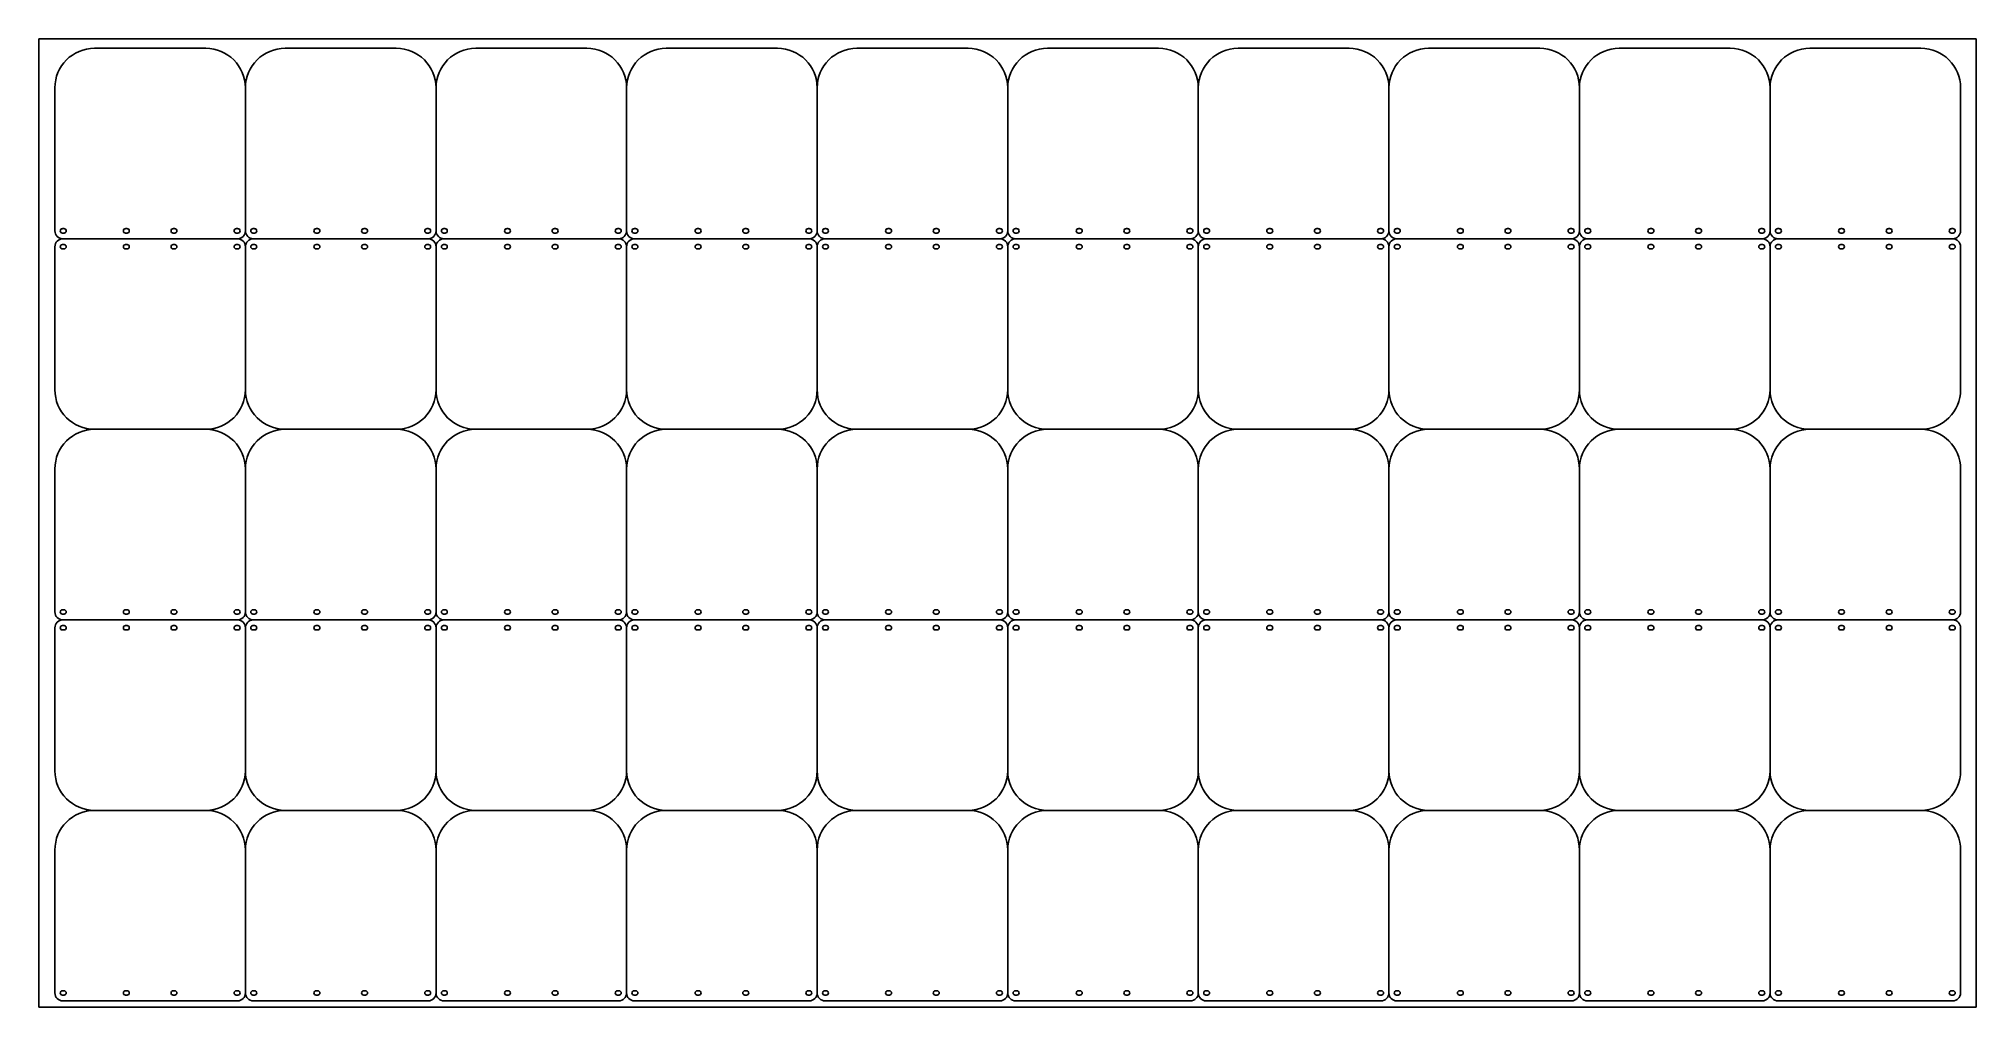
# Model space of a CAD drawing. Header units: millimetres. Extents: x 0 to 2440, y 0 to 1220.
import ezdxf

# ---------------------------------------------------------------- set-up
doc = ezdxf.new("R2010")
doc.units = ezdxf.units.MM
doc.layers.add('PROFILE_1', color=1, linetype='Continuous')

msp = doc.modelspace()

# ---------------------------------------------------------------- linework, layer by layer
at = {"color": 7, "linetype": 'Continuous'}
for p, q in [((0, 0), (0, 1220)), ((0, 1220), (2440, 1220)), ((2440, 0), (2440, 1220)), ((0, 0), (2440, 0))]:
    msp.add_line(p, q, dxfattribs=at)
at = {"layer": 'PROFILE_1', "linetype": 'Continuous'}
for p, q in [((210.3, 1208), (70.3, 1208)), ((310.3, 1208), (450.3, 1208)), ((690.3, 1208), (550.3, 1208)), ((790.3, 1208), (930.3, 1208)), ((1170.3, 1208), (1030.3, 1208)), ((1270.3, 1208), (1410.3, 1208)), ((1650.3, 1208), (1510.3, 1208)), ((1750.3, 1208), (1890.3, 1208)), ((2130.3, 1208), (1990.3, 1208)), ((2230.3, 1208), (2370.3, 1208)), ((20.3, 1158), (20.3, 978)), ((260.3, 978), (260.3, 1158)), ((500.3, 1158), (500.3, 978)), ((740.3, 978), (740.3, 1158)), ((980.3, 1158), (980.3, 978)), ((1220.3, 978), (1220.3, 1158)), ((1460.3, 1158), (1460.3, 978)), ((1700.3, 978), (1700.3, 1158)), ((1940.3, 1158), (1940.3, 978)), ((2180.3, 978), (2180.3, 1158)), ((2420.3, 1158), (2420.3, 978)), ((31.8, 980.8), (29.8, 980.8)), ((111.3, 980.8), (109.3, 980.8)), ((171.3, 980.8), (169.3, 980.8)), ((250.8, 980.8), (248.8, 980.8)), ((269.8, 980.8), (271.8, 980.8)), ((349.3, 980.8), (351.3, 980.8)), ((409.3, 980.8), (411.3, 980.8)), ((488.8, 980.8), (490.8, 980.8)), ((511.8, 980.8), (509.8, 980.8)), ((591.3, 980.8), (589.3, 980.8)), ((651.3, 980.8), (649.3, 980.8)), ((730.8, 980.8), (728.8, 980.8)), ((749.8, 980.8), (751.8, 980.8)), ((829.3, 980.8), (831.3, 980.8)), ((889.3, 980.8), (891.3, 980.8)), ((968.8, 980.8), (970.8, 980.8)), ((991.8, 980.8), (989.8, 980.8)), ((1071.3, 980.8), (1069.3, 980.8)), ((1131.3, 980.8), (1129.3, 980.8)), ((1210.8, 980.8), (1208.8, 980.8)), ((1229.8, 980.8), (1231.8, 980.8)), ((1309.3, 980.8), (1311.3, 980.8)), ((1369.3, 980.8), (1371.3, 980.8)), ((1448.8, 980.8), (1450.8, 980.8)), ((1471.8, 980.8), (1469.8, 980.8)), ((1551.3, 980.8), (1549.3, 980.8)), ((1611.3, 980.8), (1609.3, 980.8)), ((1690.8, 980.8), (1688.8, 980.8)), ((1709.8, 980.8), (1711.8, 980.8)), ((1789.3, 980.8), (1791.3, 980.8)), ((1849.3, 980.8), (1851.3, 980.8)), ((1928.8, 980.8), (1930.8, 980.8)), ((1951.8, 980.8), (1949.8, 980.8)), ((2031.3, 980.8), (2029.3, 980.8)), ((2091.3, 980.8), (2089.3, 980.8)), ((2170.8, 980.8), (2168.8, 980.8)), ((2189.8, 980.8), (2191.8, 980.8)), ((2269.3, 980.8), (2271.3, 980.8)), ((2329.3, 980.8), (2331.3, 980.8)), ((2408.8, 980.8), (2410.8, 980.8)), ((20.3, 778), (20.3, 958)), ((29.8, 975.3), (31.8, 975.3)), ((29.8, 960.8), (31.8, 960.8)), ((31.8, 955.3), (29.8, 955.3)), ((30.3, 968), (250.3, 968)), ((109.3, 975.3), (111.3, 975.3)), ((109.3, 960.8), (111.3, 960.8)), ((111.3, 955.3), (109.3, 955.3)), ((169.3, 975.3), (171.3, 975.3)), ((169.3, 960.8), (171.3, 960.8)), ((171.3, 955.3), (169.3, 955.3)), ((248.8, 975.3), (250.8, 975.3)), ((248.8, 960.8), (250.8, 960.8)), ((250.8, 955.3), (248.8, 955.3)), ((260.3, 958), (260.3, 778)), ((271.8, 975.3), (269.8, 975.3)), ((271.8, 960.8), (269.8, 960.8)), ((269.8, 955.3), (271.8, 955.3)), ((490.3, 968), (270.3, 968)), ((351.3, 975.3), (349.3, 975.3)), ((351.3, 960.8), (349.3, 960.8)), ((349.3, 955.3), (351.3, 955.3)), ((411.3, 975.3), (409.3, 975.3)), ((411.3, 960.8), (409.3, 960.8)), ((409.3, 955.3), (411.3, 955.3)), ((490.8, 975.3), (488.8, 975.3)), ((490.8, 960.8), (488.8, 960.8)), ((488.8, 955.3), (490.8, 955.3)), ((500.3, 778), (500.3, 958)), ((509.8, 975.3), (511.8, 975.3)), ((509.8, 960.8), (511.8, 960.8)), ((511.8, 955.3), (509.8, 955.3)), ((510.3, 968), (730.3, 968)), ((589.3, 975.3), (591.3, 975.3)), ((589.3, 960.8), (591.3, 960.8)), ((591.3, 955.3), (589.3, 955.3)), ((649.3, 975.3), (651.3, 975.3)), ((649.3, 960.8), (651.3, 960.8)), ((651.3, 955.3), (649.3, 955.3)), ((728.8, 975.3), (730.8, 975.3)), ((728.8, 960.8), (730.8, 960.8)), ((730.8, 955.3), (728.8, 955.3)), ((740.3, 958), (740.3, 778)), ((751.8, 975.3), (749.8, 975.3)), ((751.8, 960.8), (749.8, 960.8)), ((749.8, 955.3), (751.8, 955.3)), ((970.3, 968), (750.3, 968)), ((831.3, 975.3), (829.3, 975.3)), ((831.3, 960.8), (829.3, 960.8)), ((829.3, 955.3), (831.3, 955.3)), ((891.3, 975.3), (889.3, 975.3)), ((891.3, 960.8), (889.3, 960.8)), ((889.3, 955.3), (891.3, 955.3)), ((970.8, 975.3), (968.8, 975.3)), ((970.8, 960.8), (968.8, 960.8)), ((968.8, 955.3), (970.8, 955.3)), ((980.3, 778), (980.3, 958)), ((989.8, 975.3), (991.8, 975.3)), ((989.8, 960.8), (991.8, 960.8)), ((991.8, 955.3), (989.8, 955.3)), ((990.3, 968), (1210.3, 968)), ((1069.3, 975.3), (1071.3, 975.3)), ((1069.3, 960.8), (1071.3, 960.8)), ((1071.3, 955.3), (1069.3, 955.3)), ((1129.3, 975.3), (1131.3, 975.3)), ((1129.3, 960.8), (1131.3, 960.8)), ((1131.3, 955.3), (1129.3, 955.3)), ((1208.8, 975.3), (1210.8, 975.3)), ((1208.8, 960.8), (1210.8, 960.8)), ((1210.8, 955.3), (1208.8, 955.3)), ((1220.3, 958), (1220.3, 778)), ((1231.8, 975.3), (1229.8, 975.3)), ((1231.8, 960.8), (1229.8, 960.8)), ((1229.8, 955.3), (1231.8, 955.3)), ((1450.3, 968), (1230.3, 968)), ((1311.3, 975.3), (1309.3, 975.3)), ((1311.3, 960.8), (1309.3, 960.8)), ((1309.3, 955.3), (1311.3, 955.3)), ((1371.3, 975.3), (1369.3, 975.3)), ((1371.3, 960.8), (1369.3, 960.8)), ((1369.3, 955.3), (1371.3, 955.3)), ((1450.8, 975.3), (1448.8, 975.3)), ((1450.8, 960.8), (1448.8, 960.8)), ((1448.8, 955.3), (1450.8, 955.3)), ((1460.3, 778), (1460.3, 958)), ((1469.8, 975.3), (1471.8, 975.3)), ((1469.8, 960.8), (1471.8, 960.8)), ((1471.8, 955.3), (1469.8, 955.3)), ((1470.3, 968), (1690.3, 968)), ((1549.3, 975.3), (1551.3, 975.3)), ((1549.3, 960.8), (1551.3, 960.8)), ((1551.3, 955.3), (1549.3, 955.3)), ((1609.3, 975.3), (1611.3, 975.3)), ((1609.3, 960.8), (1611.3, 960.8)), ((1611.3, 955.3), (1609.3, 955.3)), ((1688.8, 975.3), (1690.8, 975.3)), ((1688.8, 960.8), (1690.8, 960.8)), ((1690.8, 955.3), (1688.8, 955.3)), ((1700.3, 958), (1700.3, 778)), ((1711.8, 975.3), (1709.8, 975.3)), ((1711.8, 960.8), (1709.8, 960.8)), ((1709.8, 955.3), (1711.8, 955.3)), ((1930.3, 968), (1710.3, 968)), ((1791.3, 975.3), (1789.3, 975.3)), ((1791.3, 960.8), (1789.3, 960.8)), ((1789.3, 955.3), (1791.3, 955.3)), ((1851.3, 975.3), (1849.3, 975.3)), ((1851.3, 960.8), (1849.3, 960.8)), ((1849.3, 955.3), (1851.3, 955.3)), ((1930.8, 975.3), (1928.8, 975.3)), ((1930.8, 960.8), (1928.8, 960.8)), ((1928.8, 955.3), (1930.8, 955.3)), ((1940.3, 778), (1940.3, 958)), ((1949.8, 975.3), (1951.8, 975.3)), ((1949.8, 960.8), (1951.8, 960.8)), ((1951.8, 955.3), (1949.8, 955.3)), ((1950.3, 968), (2170.3, 968)), ((2029.3, 975.3), (2031.3, 975.3)), ((2029.3, 960.8), (2031.3, 960.8)), ((2031.3, 955.3), (2029.3, 955.3)), ((2089.3, 975.3), (2091.3, 975.3)), ((2089.3, 960.8), (2091.3, 960.8)), ((2091.3, 955.3), (2089.3, 955.3)), ((2168.8, 975.3), (2170.8, 975.3)), ((2168.8, 960.8), (2170.8, 960.8)), ((2170.8, 955.3), (2168.8, 955.3)), ((2180.3, 958), (2180.3, 778)), ((2191.8, 975.3), (2189.8, 975.3)), ((2191.8, 960.8), (2189.8, 960.8)), ((2189.8, 955.3), (2191.8, 955.3)), ((2410.3, 968), (2190.3, 968)), ((2271.3, 975.3), (2269.3, 975.3)), ((2271.3, 960.8), (2269.3, 960.8)), ((2269.3, 955.3), (2271.3, 955.3)), ((2331.3, 975.3), (2329.3, 975.3)), ((2331.3, 960.8), (2329.3, 960.8)), ((2329.3, 955.3), (2331.3, 955.3)), ((2410.8, 975.3), (2408.8, 975.3)), ((2410.8, 960.8), (2408.8, 960.8)), ((2408.8, 955.3), (2410.8, 955.3)), ((2420.3, 778), (2420.3, 958)), ((210.3, 728), (70.3, 728)), ((310.3, 728), (450.3, 728)), ((690.3, 728), (550.3, 728)), ((790.3, 728), (930.3, 728)), ((1170.3, 728), (1030.3, 728)), ((1270.3, 728), (1410.3, 728)), ((1650.3, 728), (1510.3, 728)), ((1750.3, 728), (1890.3, 728)), ((2130.3, 728), (1990.3, 728)), ((2230.3, 728), (2370.3, 728)), ((20.3, 678), (20.3, 498)), ((260.3, 498), (260.3, 678)), ((500.3, 678), (500.3, 498)), ((740.3, 498), (740.3, 678)), ((980.3, 678), (980.3, 498)), ((1220.3, 498), (1220.3, 678)), ((1460.3, 678), (1460.3, 498)), ((1700.3, 498), (1700.3, 678)), ((1940.3, 678), (1940.3, 498)), ((2180.3, 498), (2180.3, 678)), ((2420.3, 678), (2420.3, 498)), ((31.8, 500.8), (29.8, 500.8)), ((29.8, 495.3), (31.8, 495.3)), ((30.3, 488), (250.3, 488)), ((111.3, 500.8), (109.3, 500.8)), ((109.3, 495.3), (111.3, 495.3)), ((171.3, 500.8), (169.3, 500.8)), ((169.3, 495.3), (171.3, 495.3)), ((250.8, 500.8), (248.8, 500.8)), ((248.8, 495.3), (250.8, 495.3)), ((269.8, 500.8), (271.8, 500.8)), ((271.8, 495.3), (269.8, 495.3)), ((490.3, 488), (270.3, 488)), ((349.3, 500.8), (351.3, 500.8)), ((351.3, 495.3), (349.3, 495.3)), ((409.3, 500.8), (411.3, 500.8)), ((411.3, 495.3), (409.3, 495.3)), ((488.8, 500.8), (490.8, 500.8)), ((490.8, 495.3), (488.8, 495.3)), ((511.8, 500.8), (509.8, 500.8)), ((509.8, 495.3), (511.8, 495.3)), ((510.3, 488), (730.3, 488)), ((591.3, 500.8), (589.3, 500.8)), ((589.3, 495.3), (591.3, 495.3)), ((651.3, 500.8), (649.3, 500.8)), ((649.3, 495.3), (651.3, 495.3)), ((730.8, 500.8), (728.8, 500.8)), ((728.8, 495.3), (730.8, 495.3)), ((749.8, 500.8), (751.8, 500.8)), ((751.8, 495.3), (749.8, 495.3)), ((970.3, 488), (750.3, 488)), ((829.3, 500.8), (831.3, 500.8)), ((831.3, 495.3), (829.3, 495.3)), ((889.3, 500.8), (891.3, 500.8)), ((891.3, 495.3), (889.3, 495.3)), ((968.8, 500.8), (970.8, 500.8)), ((970.8, 495.3), (968.8, 495.3)), ((991.8, 500.8), (989.8, 500.8)), ((989.8, 495.3), (991.8, 495.3)), ((990.3, 488), (1210.3, 488)), ((1071.3, 500.8), (1069.3, 500.8)), ((1069.3, 495.3), (1071.3, 495.3)), ((1131.3, 500.8), (1129.3, 500.8)), ((1129.3, 495.3), (1131.3, 495.3)), ((1210.8, 500.8), (1208.8, 500.8)), ((1208.8, 495.3), (1210.8, 495.3)), ((1229.8, 500.8), (1231.8, 500.8)), ((1231.8, 495.3), (1229.8, 495.3)), ((1450.3, 488), (1230.3, 488)), ((1309.3, 500.8), (1311.3, 500.8)), ((1311.3, 495.3), (1309.3, 495.3)), ((1369.3, 500.8), (1371.3, 500.8)), ((1371.3, 495.3), (1369.3, 495.3)), ((1448.8, 500.8), (1450.8, 500.8)), ((1450.8, 495.3), (1448.8, 495.3)), ((1471.8, 500.8), (1469.8, 500.8)), ((1469.8, 495.3), (1471.8, 495.3)), ((1470.3, 488), (1690.3, 488)), ((1551.3, 500.8), (1549.3, 500.8)), ((1549.3, 495.3), (1551.3, 495.3)), ((1611.3, 500.8), (1609.3, 500.8)), ((1609.3, 495.3), (1611.3, 495.3)), ((1690.8, 500.8), (1688.8, 500.8)), ((1688.8, 495.3), (1690.8, 495.3)), ((1709.8, 500.8), (1711.8, 500.8)), ((1711.8, 495.3), (1709.8, 495.3)), ((1930.3, 488), (1710.3, 488)), ((1789.3, 500.8), (1791.3, 500.8)), ((1791.3, 495.3), (1789.3, 495.3)), ((1849.3, 500.8), (1851.3, 500.8)), ((1851.3, 495.3), (1849.3, 495.3)), ((1928.8, 500.8), (1930.8, 500.8)), ((1930.8, 495.3), (1928.8, 495.3)), ((1951.8, 500.8), (1949.8, 500.8)), ((1949.8, 495.3), (1951.8, 495.3)), ((1950.3, 488), (2170.3, 488)), ((2031.3, 500.8), (2029.3, 500.8)), ((2029.3, 495.3), (2031.3, 495.3)), ((2091.3, 500.8), (2089.3, 500.8)), ((2089.3, 495.3), (2091.3, 495.3)), ((2170.8, 500.8), (2168.8, 500.8)), ((2168.8, 495.3), (2170.8, 495.3)), ((2189.8, 500.8), (2191.8, 500.8)), ((2191.8, 495.3), (2189.8, 495.3)), ((2410.3, 488), (2190.3, 488)), ((2269.3, 500.8), (2271.3, 500.8)), ((2271.3, 495.3), (2269.3, 495.3)), ((2329.3, 500.8), (2331.3, 500.8)), ((2331.3, 495.3), (2329.3, 495.3)), ((2408.8, 500.8), (2410.8, 500.8)), ((2410.8, 495.3), (2408.8, 495.3)), ((20.3, 298), (20.3, 478)), ((29.8, 480.8), (31.8, 480.8)), ((31.8, 475.3), (29.8, 475.3)), ((109.3, 480.8), (111.3, 480.8)), ((111.3, 475.3), (109.3, 475.3)), ((169.3, 480.8), (171.3, 480.8)), ((171.3, 475.3), (169.3, 475.3)), ((248.8, 480.8), (250.8, 480.8)), ((250.8, 475.3), (248.8, 475.3)), ((260.3, 478), (260.3, 298)), ((271.8, 480.8), (269.8, 480.8)), ((269.8, 475.3), (271.8, 475.3)), ((351.3, 480.8), (349.3, 480.8)), ((349.3, 475.3), (351.3, 475.3)), ((411.3, 480.8), (409.3, 480.8)), ((409.3, 475.3), (411.3, 475.3)), ((490.8, 480.8), (488.8, 480.8)), ((488.8, 475.3), (490.8, 475.3)), ((500.3, 298), (500.3, 478)), ((509.8, 480.8), (511.8, 480.8)), ((511.8, 475.3), (509.8, 475.3)), ((589.3, 480.8), (591.3, 480.8)), ((591.3, 475.3), (589.3, 475.3)), ((649.3, 480.8), (651.3, 480.8)), ((651.3, 475.3), (649.3, 475.3)), ((728.8, 480.8), (730.8, 480.8)), ((730.8, 475.3), (728.8, 475.3)), ((740.3, 478), (740.3, 298)), ((751.8, 480.8), (749.8, 480.8)), ((749.8, 475.3), (751.8, 475.3)), ((831.3, 480.8), (829.3, 480.8)), ((829.3, 475.3), (831.3, 475.3)), ((891.3, 480.8), (889.3, 480.8)), ((889.3, 475.3), (891.3, 475.3)), ((970.8, 480.8), (968.8, 480.8)), ((968.8, 475.3), (970.8, 475.3)), ((980.3, 298), (980.3, 478)), ((989.8, 480.8), (991.8, 480.8)), ((991.8, 475.3), (989.8, 475.3)), ((1069.3, 480.8), (1071.3, 480.8)), ((1071.3, 475.3), (1069.3, 475.3)), ((1129.3, 480.8), (1131.3, 480.8)), ((1131.3, 475.3), (1129.3, 475.3)), ((1208.8, 480.8), (1210.8, 480.8)), ((1210.8, 475.3), (1208.8, 475.3)), ((1220.3, 478), (1220.3, 298)), ((1231.8, 480.8), (1229.8, 480.8)), ((1229.8, 475.3), (1231.8, 475.3)), ((1311.3, 480.8), (1309.3, 480.8)), ((1309.3, 475.3), (1311.3, 475.3)), ((1371.3, 480.8), (1369.3, 480.8)), ((1369.3, 475.3), (1371.3, 475.3)), ((1450.8, 480.8), (1448.8, 480.8)), ((1448.8, 475.3), (1450.8, 475.3)), ((1460.3, 298), (1460.3, 478)), ((1469.8, 480.8), (1471.8, 480.8)), ((1471.8, 475.3), (1469.8, 475.3)), ((1549.3, 480.8), (1551.3, 480.8)), ((1551.3, 475.3), (1549.3, 475.3)), ((1609.3, 480.8), (1611.3, 480.8)), ((1611.3, 475.3), (1609.3, 475.3)), ((1688.8, 480.8), (1690.8, 480.8)), ((1690.8, 475.3), (1688.8, 475.3)), ((1700.3, 478), (1700.3, 298)), ((1711.8, 480.8), (1709.8, 480.8)), ((1709.8, 475.3), (1711.8, 475.3)), ((1791.3, 480.8), (1789.3, 480.8)), ((1789.3, 475.3), (1791.3, 475.3)), ((1851.3, 480.8), (1849.3, 480.8)), ((1849.3, 475.3), (1851.3, 475.3)), ((1930.8, 480.8), (1928.8, 480.8)), ((1928.8, 475.3), (1930.8, 475.3)), ((1940.3, 298), (1940.3, 478)), ((1949.8, 480.8), (1951.8, 480.8)), ((1951.8, 475.3), (1949.8, 475.3)), ((2029.3, 480.8), (2031.3, 480.8)), ((2031.3, 475.3), (2029.3, 475.3)), ((2089.3, 480.8), (2091.3, 480.8)), ((2091.3, 475.3), (2089.3, 475.3)), ((2168.8, 480.8), (2170.8, 480.8)), ((2170.8, 475.3), (2168.8, 475.3)), ((2180.3, 478), (2180.3, 298)), ((2191.8, 480.8), (2189.8, 480.8)), ((2189.8, 475.3), (2191.8, 475.3)), ((2271.3, 480.8), (2269.3, 480.8)), ((2269.3, 475.3), (2271.3, 475.3)), ((2331.3, 480.8), (2329.3, 480.8)), ((2329.3, 475.3), (2331.3, 475.3)), ((2410.8, 480.8), (2408.8, 480.8)), ((2408.8, 475.3), (2410.8, 475.3)), ((2420.3, 298), (2420.3, 478)), ((210.3, 248), (70.3, 248)), ((310.3, 248), (450.3, 248)), ((690.3, 248), (550.3, 248)), ((790.3, 248), (930.3, 248)), ((1170.3, 248), (1030.3, 248)), ((1270.3, 248), (1410.3, 248)), ((1650.3, 248), (1510.3, 248)), ((1750.3, 248), (1890.3, 248)), ((2130.3, 248), (1990.3, 248)), ((2230.3, 248), (2370.3, 248)), ((20.3, 198), (20.3, 18)), ((260.3, 18), (260.3, 198)), ((500.3, 198), (500.3, 18)), ((740.3, 18), (740.3, 198)), ((980.3, 198), (980.3, 18)), ((1220.3, 18), (1220.3, 198)), ((1460.3, 198), (1460.3, 18)), ((1700.3, 18), (1700.3, 198)), ((1940.3, 198), (1940.3, 18)), ((2180.3, 18), (2180.3, 198)), ((2420.3, 198), (2420.3, 18)), ((31.8, 20.8), (29.8, 20.8)), ((29.8, 15.3), (31.8, 15.3)), ((30.3, 8), (250.3, 8)), ((111.3, 20.8), (109.3, 20.8)), ((109.3, 15.3), (111.3, 15.3)), ((171.3, 20.8), (169.3, 20.8)), ((169.3, 15.3), (171.3, 15.3)), ((250.8, 20.8), (248.8, 20.8)), ((248.8, 15.3), (250.8, 15.3)), ((269.8, 20.8), (271.8, 20.8)), ((271.8, 15.3), (269.8, 15.3)), ((490.3, 8), (270.3, 8)), ((349.3, 20.8), (351.3, 20.8)), ((351.3, 15.3), (349.3, 15.3)), ((409.3, 20.8), (411.3, 20.8)), ((411.3, 15.3), (409.3, 15.3)), ((488.8, 20.8), (490.8, 20.8)), ((490.8, 15.3), (488.8, 15.3)), ((511.8, 20.8), (509.8, 20.8)), ((509.8, 15.3), (511.8, 15.3)), ((510.3, 8), (730.3, 8)), ((591.3, 20.8), (589.3, 20.8)), ((589.3, 15.3), (591.3, 15.3)), ((651.3, 20.8), (649.3, 20.8)), ((649.3, 15.3), (651.3, 15.3)), ((730.8, 20.8), (728.8, 20.8)), ((728.8, 15.3), (730.8, 15.3)), ((749.8, 20.8), (751.8, 20.8)), ((751.8, 15.3), (749.8, 15.3)), ((970.3, 8), (750.3, 8)), ((829.3, 20.8), (831.3, 20.8)), ((831.3, 15.3), (829.3, 15.3)), ((889.3, 20.8), (891.3, 20.8)), ((891.3, 15.3), (889.3, 15.3)), ((968.8, 20.8), (970.8, 20.8)), ((970.8, 15.3), (968.8, 15.3)), ((991.8, 20.8), (989.8, 20.8)), ((989.8, 15.3), (991.8, 15.3)), ((990.3, 8), (1210.3, 8)), ((1071.3, 20.8), (1069.3, 20.8)), ((1069.3, 15.3), (1071.3, 15.3)), ((1131.3, 20.8), (1129.3, 20.8)), ((1129.3, 15.3), (1131.3, 15.3)), ((1210.8, 20.8), (1208.8, 20.8)), ((1208.8, 15.3), (1210.8, 15.3)), ((1229.8, 20.8), (1231.8, 20.8)), ((1231.8, 15.3), (1229.8, 15.3)), ((1450.3, 8), (1230.3, 8)), ((1309.3, 20.8), (1311.3, 20.8)), ((1311.3, 15.3), (1309.3, 15.3)), ((1369.3, 20.8), (1371.3, 20.8)), ((1371.3, 15.3), (1369.3, 15.3)), ((1448.8, 20.8), (1450.8, 20.8)), ((1450.8, 15.3), (1448.8, 15.3)), ((1471.8, 20.8), (1469.8, 20.8)), ((1469.8, 15.3), (1471.8, 15.3)), ((1470.3, 8), (1690.3, 8)), ((1551.3, 20.8), (1549.3, 20.8)), ((1549.3, 15.3), (1551.3, 15.3)), ((1611.3, 20.8), (1609.3, 20.8)), ((1609.3, 15.3), (1611.3, 15.3)), ((1690.8, 20.8), (1688.8, 20.8)), ((1688.8, 15.3), (1690.8, 15.3)), ((1709.8, 20.8), (1711.8, 20.8)), ((1711.8, 15.3), (1709.8, 15.3)), ((1930.3, 8), (1710.3, 8)), ((1789.3, 20.8), (1791.3, 20.8)), ((1791.3, 15.3), (1789.3, 15.3)), ((1849.3, 20.8), (1851.3, 20.8)), ((1851.3, 15.3), (1849.3, 15.3)), ((1928.8, 20.8), (1930.8, 20.8)), ((1930.8, 15.3), (1928.8, 15.3)), ((1951.8, 20.8), (1949.8, 20.8)), ((1949.8, 15.3), (1951.8, 15.3)), ((1950.3, 8), (2170.3, 8)), ((2031.3, 20.8), (2029.3, 20.8)), ((2029.3, 15.3), (2031.3, 15.3)), ((2091.3, 20.8), (2089.3, 20.8)), ((2089.3, 15.3), (2091.3, 15.3)), ((2170.8, 20.8), (2168.8, 20.8)), ((2168.8, 15.3), (2170.8, 15.3)), ((2189.8, 20.8), (2191.8, 20.8)), ((2191.8, 15.3), (2189.8, 15.3)), ((2410.3, 8), (2190.3, 8)), ((2269.3, 20.8), (2271.3, 20.8)), ((2271.3, 15.3), (2269.3, 15.3)), ((2329.3, 20.8), (2331.3, 20.8)), ((2331.3, 15.3), (2329.3, 15.3)), ((2408.8, 20.8), (2410.8, 20.8)), ((2410.8, 15.3), (2408.8, 15.3))]:
    msp.add_line(p, q, dxfattribs=at)
for centre, radius, start, end in [((70.3, 1158), 50, 90, 180), ((210.3, 1158), 50, 0, 90), ((310.3, 1158), 50, 90, 180), ((450.3, 1158), 50, 0, 90), ((550.3, 1158), 50, 90, 180), ((690.3, 1158), 50, 0, 90), ((790.3, 1158), 50, 90, 180), ((930.3, 1158), 50, 0, 90), ((1030.3, 1158), 50, 90, 180), ((1170.3, 1158), 50, 0, 90), ((1270.3, 1158), 50, 90, 180), ((1410.3, 1158), 50, 0, 90), ((1510.3, 1158), 50, 90, 180), ((1650.3, 1158), 50, 0, 90), ((1750.3, 1158), 50, 90, 180), ((1890.3, 1158), 50, 0, 90), ((1990.3, 1158), 50, 90, 180), ((2130.3, 1158), 50, 0, 90), ((2230.3, 1158), 50, 90, 180), ((2370.3, 1158), 50, 0, 90), ((30.3, 978), 10, 180, 270), ((29.8, 978), 2.75, 90, 270), ((31.8, 978), 2.75, 270, 90), ((109.3, 978), 2.75, 90, 270), ((111.3, 978), 2.75, 270, 90), ((169.3, 978), 2.75, 90, 270), ((171.3, 978), 2.75, 270, 90), ((248.8, 978), 2.75, 90, 270), ((250.3, 978), 10, 270, 0), ((250.8, 978), 2.75, 270, 90), ((270.3, 978), 10, 180, 270), ((269.8, 978), 2.75, 90, 270), ((271.8, 978), 2.75, 270, 90), ((349.3, 978), 2.75, 90, 270), ((351.3, 978), 2.75, 270, 90), ((409.3, 978), 2.75, 90, 270), ((411.3, 978), 2.75, 270, 90), ((488.8, 978), 2.75, 90, 270), ((490.3, 978), 10, 270, 0), ((490.8, 978), 2.75, 270, 90), ((510.3, 978), 10, 180, 270), ((509.8, 978), 2.75, 90, 270), ((511.8, 978), 2.75, 270, 90), ((589.3, 978), 2.75, 90, 270), ((591.3, 978), 2.75, 270, 90), ((649.3, 978), 2.75, 90, 270), ((651.3, 978), 2.75, 270, 90), ((728.8, 978), 2.75, 90, 270), ((730.3, 978), 10, 270, 0), ((730.8, 978), 2.75, 270, 90), ((750.3, 978), 10, 180, 270), ((749.8, 978), 2.75, 90, 270), ((751.8, 978), 2.75, 270, 90), ((829.3, 978), 2.75, 90, 270), ((831.3, 978), 2.75, 270, 90), ((889.3, 978), 2.75, 90, 270), ((891.3, 978), 2.75, 270, 90), ((968.8, 978), 2.75, 90, 270), ((970.3, 978), 10, 270, 0), ((970.8, 978), 2.75, 270, 90), ((990.3, 978), 10, 180, 270), ((989.8, 978), 2.75, 90, 270), ((991.8, 978), 2.75, 270, 90), ((1069.3, 978), 2.75, 90, 270), ((1071.3, 978), 2.75, 270, 90), ((1129.3, 978), 2.75, 90, 270), ((1131.3, 978), 2.75, 270, 90), ((1208.8, 978), 2.75, 90, 270), ((1210.3, 978), 10, 270, 0), ((1210.8, 978), 2.75, 270, 90), ((1230.3, 978), 10, 180, 270), ((1229.8, 978), 2.75, 90, 270), ((1231.8, 978), 2.75, 270, 90), ((1309.3, 978), 2.75, 90, 270), ((1311.3, 978), 2.75, 270, 90), ((1369.3, 978), 2.75, 90, 270), ((1371.3, 978), 2.75, 270, 90), ((1448.8, 978), 2.75, 90, 270), ((1450.3, 978), 10, 270, 0), ((1450.8, 978), 2.75, 270, 90), ((1470.3, 978), 10, 180, 270), ((1469.8, 978), 2.75, 90, 270), ((1471.8, 978), 2.75, 270, 90), ((1549.3, 978), 2.75, 90, 270), ((1551.3, 978), 2.75, 270, 90), ((1609.3, 978), 2.75, 90, 270), ((1611.3, 978), 2.75, 270, 90), ((1688.8, 978), 2.75, 90, 270), ((1690.3, 978), 10, 270, 0), ((1690.8, 978), 2.75, 270, 90), ((1710.3, 978), 10, 180, 270), ((1709.8, 978), 2.75, 90, 270), ((1711.8, 978), 2.75, 270, 90), ((1789.3, 978), 2.75, 90, 270), ((1791.3, 978), 2.75, 270, 90), ((1849.3, 978), 2.75, 90, 270), ((1851.3, 978), 2.75, 270, 90), ((1928.8, 978), 2.75, 90, 270), ((1930.3, 978), 10, 270, 0), ((1930.8, 978), 2.75, 270, 90), ((1950.3, 978), 10, 180, 270), ((1949.8, 978), 2.75, 90, 270), ((1951.8, 978), 2.75, 270, 90), ((2029.3, 978), 2.75, 90, 270), ((2031.3, 978), 2.75, 270, 90), ((2089.3, 978), 2.75, 90, 270), ((2091.3, 978), 2.75, 270, 90), ((2168.8, 978), 2.75, 90, 270), ((2170.3, 978), 10, 270, 0), ((2170.8, 978), 2.75, 270, 90), ((2190.3, 978), 10, 180, 270), ((2189.8, 978), 2.75, 90, 270), ((2191.8, 978), 2.75, 270, 90), ((2269.3, 978), 2.75, 90, 270), ((2271.3, 978), 2.75, 270, 90), ((2329.3, 978), 2.75, 90, 270), ((2331.3, 978), 2.75, 270, 90), ((2408.8, 978), 2.75, 90, 270), ((2410.3, 978), 10, 270, 0), ((2410.8, 978), 2.75, 270, 90), ((30.3, 958), 10, 90, 180), ((29.8, 958), 2.75, 90, 270), ((31.8, 958), 2.75, 270, 90), ((109.3, 958), 2.75, 90, 270), ((111.3, 958), 2.75, 270, 90), ((169.3, 958), 2.75, 90, 270), ((171.3, 958), 2.75, 270, 90), ((248.8, 958), 2.75, 90, 270), ((250.3, 958), 10, 0, 90), ((250.8, 958), 2.75, 270, 90), ((270.3, 958), 10, 90, 180), ((269.8, 958), 2.75, 90, 270), ((271.8, 958), 2.75, 270, 90), ((349.3, 958), 2.75, 90, 270), ((351.3, 958), 2.75, 270, 90), ((409.3, 958), 2.75, 90, 270), ((411.3, 958), 2.75, 270, 90), ((488.8, 958), 2.75, 90, 270), ((490.3, 958), 10, 0, 90), ((490.8, 958), 2.75, 270, 90), ((510.3, 958), 10, 90, 180), ((509.8, 958), 2.75, 90, 270), ((511.8, 958), 2.75, 270, 90), ((589.3, 958), 2.75, 90, 270), ((591.3, 958), 2.75, 270, 90), ((649.3, 958), 2.75, 90, 270), ((651.3, 958), 2.75, 270, 90), ((728.8, 958), 2.75, 90, 270), ((730.3, 958), 10, 0, 90), ((730.8, 958), 2.75, 270, 90), ((750.3, 958), 10, 90, 180), ((749.8, 958), 2.75, 90, 270), ((751.8, 958), 2.75, 270, 90), ((829.3, 958), 2.75, 90, 270), ((831.3, 958), 2.75, 270, 90), ((889.3, 958), 2.75, 90, 270), ((891.3, 958), 2.75, 270, 90), ((968.8, 958), 2.75, 90, 270), ((970.3, 958), 10, 0, 90), ((970.8, 958), 2.75, 270, 90), ((990.3, 958), 10, 90, 180), ((989.8, 958), 2.75, 90, 270), ((991.8, 958), 2.75, 270, 90), ((1069.3, 958), 2.75, 90, 270), ((1071.3, 958), 2.75, 270, 90), ((1129.3, 958), 2.75, 90, 270), ((1131.3, 958), 2.75, 270, 90), ((1208.8, 958), 2.75, 90, 270), ((1210.3, 958), 10, 0, 90), ((1210.8, 958), 2.75, 270, 90), ((1230.3, 958), 10, 90, 180), ((1229.8, 958), 2.75, 90, 270), ((1231.8, 958), 2.75, 270, 90), ((1309.3, 958), 2.75, 90, 270), ((1311.3, 958), 2.75, 270, 90), ((1369.3, 958), 2.75, 90, 270), ((1371.3, 958), 2.75, 270, 90), ((1448.8, 958), 2.75, 90, 270), ((1450.3, 958), 10, 0, 90), ((1450.8, 958), 2.75, 270, 90), ((1470.3, 958), 10, 90, 180), ((1469.8, 958), 2.75, 90, 270), ((1471.8, 958), 2.75, 270, 90), ((1549.3, 958), 2.75, 90, 270), ((1551.3, 958), 2.75, 270, 90), ((1609.3, 958), 2.75, 90, 270), ((1611.3, 958), 2.75, 270, 90), ((1688.8, 958), 2.75, 90, 270), ((1690.3, 958), 10, 0, 90), ((1690.8, 958), 2.75, 270, 90), ((1710.3, 958), 10, 90, 180), ((1709.8, 958), 2.75, 90, 270), ((1711.8, 958), 2.75, 270, 90), ((1789.3, 958), 2.75, 90, 270), ((1791.3, 958), 2.75, 270, 90), ((1849.3, 958), 2.75, 90, 270), ((1851.3, 958), 2.75, 270, 90), ((1928.8, 958), 2.75, 90, 270), ((1930.3, 958), 10, 0, 90), ((1930.8, 958), 2.75, 270, 90), ((1950.3, 958), 10, 90, 180), ((1949.8, 958), 2.75, 90, 270), ((1951.8, 958), 2.75, 270, 90), ((2029.3, 958), 2.75, 90, 270), ((2031.3, 958), 2.75, 270, 90), ((2089.3, 958), 2.75, 90, 270), ((2091.3, 958), 2.75, 270, 90), ((2168.8, 958), 2.75, 90, 270), ((2170.3, 958), 10, 0, 90), ((2170.8, 958), 2.75, 270, 90), ((2190.3, 958), 10, 90, 180), ((2189.8, 958), 2.75, 90, 270), ((2191.8, 958), 2.75, 270, 90), ((2269.3, 958), 2.75, 90, 270), ((2271.3, 958), 2.75, 270, 90), ((2329.3, 958), 2.75, 90, 270), ((2331.3, 958), 2.75, 270, 90), ((2408.8, 958), 2.75, 90, 270), ((2410.3, 958), 10, 0, 90), ((2410.8, 958), 2.75, 270, 90), ((70.3, 778), 50, 180, 270), ((210.3, 778), 50, 270, 0), ((310.3, 778), 50, 180, 270), ((450.3, 778), 50, 270, 0), ((550.3, 778), 50, 180, 270), ((690.3, 778), 50, 270, 0), ((790.3, 778), 50, 180, 270), ((930.3, 778), 50, 270, 0), ((1030.3, 778), 50, 180, 270), ((1170.3, 778), 50, 270, 0), ((1270.3, 778), 50, 180, 270), ((1410.3, 778), 50, 270, 0), ((1510.3, 778), 50, 180, 270), ((1650.3, 778), 50, 270, 0), ((1750.3, 778), 50, 180, 270), ((1890.3, 778), 50, 270, 0), ((1990.3, 778), 50, 180, 270), ((2130.3, 778), 50, 270, 0), ((2230.3, 778), 50, 180, 270), ((2370.3, 778), 50, 270, 0), ((70.3, 678), 50, 90, 180), ((210.3, 678), 50, 0, 90), ((310.3, 678), 50, 90, 180), ((450.3, 678), 50, 0, 90), ((550.3, 678), 50, 90, 180), ((690.3, 678), 50, 0, 90), ((790.3, 678), 50, 90, 180), ((930.3, 678), 50, 0, 90), ((1030.3, 678), 50, 90, 180), ((1170.3, 678), 50, 0, 90), ((1270.3, 678), 50, 90, 180), ((1410.3, 678), 50, 0, 90), ((1510.3, 678), 50, 90, 180), ((1650.3, 678), 50, 0, 90), ((1750.3, 678), 50, 90, 180), ((1890.3, 678), 50, 0, 90), ((1990.3, 678), 50, 90, 180), ((2130.3, 678), 50, 0, 90), ((2230.3, 678), 50, 90, 180), ((2370.3, 678), 50, 0, 90), ((30.3, 498), 10, 180, 270), ((30.3, 478), 10, 90, 180), ((29.8, 498), 2.75, 90, 270), ((31.8, 498), 2.75, 270, 90), ((109.3, 498), 2.75, 90, 270), ((111.3, 498), 2.75, 270, 90), ((169.3, 498), 2.75, 90, 270), ((171.3, 498), 2.75, 270, 90), ((248.8, 498), 2.75, 90, 270), ((250.3, 498), 10, 270, 0), ((250.3, 478), 10, 0, 90), ((250.8, 498), 2.75, 270, 90), ((270.3, 498), 10, 180, 270), ((270.3, 478), 10, 90, 180), ((269.8, 498), 2.75, 90, 270), ((271.8, 498), 2.75, 270, 90), ((349.3, 498), 2.75, 90, 270), ((351.3, 498), 2.75, 270, 90), ((409.3, 498), 2.75, 90, 270), ((411.3, 498), 2.75, 270, 90), ((488.8, 498), 2.75, 90, 270), ((490.3, 498), 10, 270, 0), ((490.3, 478), 10, 0, 90), ((490.8, 498), 2.75, 270, 90), ((510.3, 498), 10, 180, 270), ((510.3, 478), 10, 90, 180), ((509.8, 498), 2.75, 90, 270), ((511.8, 498), 2.75, 270, 90), ((589.3, 498), 2.75, 90, 270), ((591.3, 498), 2.75, 270, 90), ((649.3, 498), 2.75, 90, 270), ((651.3, 498), 2.75, 270, 90), ((728.8, 498), 2.75, 90, 270), ((730.3, 498), 10, 270, 0), ((730.3, 478), 10, 0, 90), ((730.8, 498), 2.75, 270, 90), ((750.3, 498), 10, 180, 270), ((750.3, 478), 10, 90, 180), ((749.8, 498), 2.75, 90, 270), ((751.8, 498), 2.75, 270, 90), ((829.3, 498), 2.75, 90, 270), ((831.3, 498), 2.75, 270, 90), ((889.3, 498), 2.75, 90, 270), ((891.3, 498), 2.75, 270, 90), ((968.8, 498), 2.75, 90, 270), ((970.3, 498), 10, 270, 0), ((970.3, 478), 10, 0, 90), ((970.8, 498), 2.75, 270, 90), ((990.3, 498), 10, 180, 270), ((990.3, 478), 10, 90, 180), ((989.8, 498), 2.75, 90, 270), ((991.8, 498), 2.75, 270, 90), ((1069.3, 498), 2.75, 90, 270), ((1071.3, 498), 2.75, 270, 90), ((1129.3, 498), 2.75, 90, 270), ((1131.3, 498), 2.75, 270, 90), ((1208.8, 498), 2.75, 90, 270), ((1210.3, 498), 10, 270, 0), ((1210.3, 478), 10, 0, 90), ((1210.8, 498), 2.75, 270, 90), ((1230.3, 498), 10, 180, 270), ((1230.3, 478), 10, 90, 180), ((1229.8, 498), 2.75, 90, 270), ((1231.8, 498), 2.75, 270, 90), ((1309.3, 498), 2.75, 90, 270), ((1311.3, 498), 2.75, 270, 90), ((1369.3, 498), 2.75, 90, 270), ((1371.3, 498), 2.75, 270, 90), ((1448.8, 498), 2.75, 90, 270), ((1450.3, 498), 10, 270, 0), ((1450.3, 478), 10, 0, 90), ((1450.8, 498), 2.75, 270, 90), ((1470.3, 498), 10, 180, 270), ((1470.3, 478), 10, 90, 180), ((1469.8, 498), 2.75, 90, 270), ((1471.8, 498), 2.75, 270, 90), ((1549.3, 498), 2.75, 90, 270), ((1551.3, 498), 2.75, 270, 90), ((1609.3, 498), 2.75, 90, 270), ((1611.3, 498), 2.75, 270, 90), ((1688.8, 498), 2.75, 90, 270), ((1690.3, 498), 10, 270, 0), ((1690.3, 478), 10, 0, 90), ((1690.8, 498), 2.75, 270, 90), ((1710.3, 498), 10, 180, 270), ((1710.3, 478), 10, 90, 180), ((1709.8, 498), 2.75, 90, 270), ((1711.8, 498), 2.75, 270, 90), ((1789.3, 498), 2.75, 90, 270), ((1791.3, 498), 2.75, 270, 90), ((1849.3, 498), 2.75, 90, 270), ((1851.3, 498), 2.75, 270, 90), ((1928.8, 498), 2.75, 90, 270), ((1930.3, 498), 10, 270, 0), ((1930.3, 478), 10, 0, 90), ((1930.8, 498), 2.75, 270, 90), ((1950.3, 498), 10, 180, 270), ((1950.3, 478), 10, 90, 180), ((1949.8, 498), 2.75, 90, 270), ((1951.8, 498), 2.75, 270, 90), ((2029.3, 498), 2.75, 90, 270), ((2031.3, 498), 2.75, 270, 90), ((2089.3, 498), 2.75, 90, 270), ((2091.3, 498), 2.75, 270, 90), ((2168.8, 498), 2.75, 90, 270), ((2170.3, 498), 10, 270, 0), ((2170.3, 478), 10, 0, 90), ((2170.8, 498), 2.75, 270, 90), ((2190.3, 498), 10, 180, 270), ((2190.3, 478), 10, 90, 180), ((2189.8, 498), 2.75, 90, 270), ((2191.8, 498), 2.75, 270, 90), ((2269.3, 498), 2.75, 90, 270), ((2271.3, 498), 2.75, 270, 90), ((2329.3, 498), 2.75, 90, 270), ((2331.3, 498), 2.75, 270, 90), ((2408.8, 498), 2.75, 90, 270), ((2410.3, 498), 10, 270, 0), ((2410.3, 478), 10, 0, 90), ((2410.8, 498), 2.75, 270, 90), ((29.8, 478), 2.75, 90, 270), ((31.8, 478), 2.75, 270, 90), ((109.3, 478), 2.75, 90, 270), ((111.3, 478), 2.75, 270, 90), ((169.3, 478), 2.75, 90, 270), ((171.3, 478), 2.75, 270, 90), ((248.8, 478), 2.75, 90, 270), ((250.8, 478), 2.75, 270, 90), ((269.8, 478), 2.75, 90, 270), ((271.8, 478), 2.75, 270, 90), ((349.3, 478), 2.75, 90, 270), ((351.3, 478), 2.75, 270, 90), ((409.3, 478), 2.75, 90, 270), ((411.3, 478), 2.75, 270, 90), ((488.8, 478), 2.75, 90, 270), ((490.8, 478), 2.75, 270, 90), ((509.8, 478), 2.75, 90, 270), ((511.8, 478), 2.75, 270, 90), ((589.3, 478), 2.75, 90, 270), ((591.3, 478), 2.75, 270, 90), ((649.3, 478), 2.75, 90, 270), ((651.3, 478), 2.75, 270, 90), ((728.8, 478), 2.75, 90, 270), ((730.8, 478), 2.75, 270, 90), ((749.8, 478), 2.75, 90, 270), ((751.8, 478), 2.75, 270, 90), ((829.3, 478), 2.75, 90, 270), ((831.3, 478), 2.75, 270, 90), ((889.3, 478), 2.75, 90, 270), ((891.3, 478), 2.75, 270, 90), ((968.8, 478), 2.75, 90, 270), ((970.8, 478), 2.75, 270, 90), ((989.8, 478), 2.75, 90, 270), ((991.8, 478), 2.75, 270, 90), ((1069.3, 478), 2.75, 90, 270), ((1071.3, 478), 2.75, 270, 90), ((1129.3, 478), 2.75, 90, 270), ((1131.3, 478), 2.75, 270, 90), ((1208.8, 478), 2.75, 90, 270), ((1210.8, 478), 2.75, 270, 90), ((1229.8, 478), 2.75, 90, 270), ((1231.8, 478), 2.75, 270, 90), ((1309.3, 478), 2.75, 90, 270), ((1311.3, 478), 2.75, 270, 90), ((1369.3, 478), 2.75, 90, 270), ((1371.3, 478), 2.75, 270, 90), ((1448.8, 478), 2.75, 90, 270), ((1450.8, 478), 2.75, 270, 90), ((1469.8, 478), 2.75, 90, 270), ((1471.8, 478), 2.75, 270, 90), ((1549.3, 478), 2.75, 90, 270), ((1551.3, 478), 2.75, 270, 90), ((1609.3, 478), 2.75, 90, 270), ((1611.3, 478), 2.75, 270, 90), ((1688.8, 478), 2.75, 90, 270), ((1690.8, 478), 2.75, 270, 90), ((1709.8, 478), 2.75, 90, 270), ((1711.8, 478), 2.75, 270, 90), ((1789.3, 478), 2.75, 90, 270), ((1791.3, 478), 2.75, 270, 90), ((1849.3, 478), 2.75, 90, 270), ((1851.3, 478), 2.75, 270, 90), ((1928.8, 478), 2.75, 90, 270), ((1930.8, 478), 2.75, 270, 90), ((1949.8, 478), 2.75, 90, 270), ((1951.8, 478), 2.75, 270, 90), ((2029.3, 478), 2.75, 90, 270), ((2031.3, 478), 2.75, 270, 90), ((2089.3, 478), 2.75, 90, 270), ((2091.3, 478), 2.75, 270, 90), ((2168.8, 478), 2.75, 90, 270), ((2170.8, 478), 2.75, 270, 90), ((2189.8, 478), 2.75, 90, 270), ((2191.8, 478), 2.75, 270, 90), ((2269.3, 478), 2.75, 90, 270), ((2271.3, 478), 2.75, 270, 90), ((2329.3, 478), 2.75, 90, 270), ((2331.3, 478), 2.75, 270, 90), ((2408.8, 478), 2.75, 90, 270), ((2410.8, 478), 2.75, 270, 90), ((70.3, 298), 50, 180, 270), ((210.3, 298), 50, 270, 0), ((310.3, 298), 50, 180, 270), ((450.3, 298), 50, 270, 0), ((550.3, 298), 50, 180, 270), ((690.3, 298), 50, 270, 0), ((790.3, 298), 50, 180, 270), ((930.3, 298), 50, 270, 0), ((1030.3, 298), 50, 180, 270), ((1170.3, 298), 50, 270, 0), ((1270.3, 298), 50, 180, 270), ((1410.3, 298), 50, 270, 0), ((1510.3, 298), 50, 180, 270), ((1650.3, 298), 50, 270, 0), ((1750.3, 298), 50, 180, 270), ((1890.3, 298), 50, 270, 0), ((1990.3, 298), 50, 180, 270), ((2130.3, 298), 50, 270, 0), ((2230.3, 298), 50, 180, 270), ((2370.3, 298), 50, 270, 0), ((70.3, 198), 50, 90, 180), ((210.3, 198), 50, 0, 90), ((310.3, 198), 50, 90, 180), ((450.3, 198), 50, 0, 90), ((550.3, 198), 50, 90, 180), ((690.3, 198), 50, 0, 90), ((790.3, 198), 50, 90, 180), ((930.3, 198), 50, 0, 90), ((1030.3, 198), 50, 90, 180), ((1170.3, 198), 50, 0, 90), ((1270.3, 198), 50, 90, 180), ((1410.3, 198), 50, 0, 90), ((1510.3, 198), 50, 90, 180), ((1650.3, 198), 50, 0, 90), ((1750.3, 198), 50, 90, 180), ((1890.3, 198), 50, 0, 90), ((1990.3, 198), 50, 90, 180), ((2130.3, 198), 50, 0, 90), ((2230.3, 198), 50, 90, 180), ((2370.3, 198), 50, 0, 90), ((30.3, 18), 10, 180, 270), ((29.8, 18), 2.75, 90, 270), ((31.8, 18), 2.75, 270, 90), ((109.3, 18), 2.75, 90, 270), ((111.3, 18), 2.75, 270, 90), ((169.3, 18), 2.75, 90, 270), ((171.3, 18), 2.75, 270, 90), ((248.8, 18), 2.75, 90, 270), ((250.3, 18), 10, 270, 0), ((250.8, 18), 2.75, 270, 90), ((270.3, 18), 10, 180, 270), ((269.8, 18), 2.75, 90, 270), ((271.8, 18), 2.75, 270, 90), ((349.3, 18), 2.75, 90, 270), ((351.3, 18), 2.75, 270, 90), ((409.3, 18), 2.75, 90, 270), ((411.3, 18), 2.75, 270, 90), ((488.8, 18), 2.75, 90, 270), ((490.3, 18), 10, 270, 0), ((490.8, 18), 2.75, 270, 90), ((510.3, 18), 10, 180, 270), ((509.8, 18), 2.75, 90, 270), ((511.8, 18), 2.75, 270, 90), ((589.3, 18), 2.75, 90, 270), ((591.3, 18), 2.75, 270, 90), ((649.3, 18), 2.75, 90, 270), ((651.3, 18), 2.75, 270, 90), ((728.8, 18), 2.75, 90, 270), ((730.3, 18), 10, 270, 0), ((730.8, 18), 2.75, 270, 90), ((750.3, 18), 10, 180, 270), ((749.8, 18), 2.75, 90, 270), ((751.8, 18), 2.75, 270, 90), ((829.3, 18), 2.75, 90, 270), ((831.3, 18), 2.75, 270, 90), ((889.3, 18), 2.75, 90, 270), ((891.3, 18), 2.75, 270, 90), ((968.8, 18), 2.75, 90, 270), ((970.3, 18), 10, 270, 0), ((970.8, 18), 2.75, 270, 90), ((990.3, 18), 10, 180, 270), ((989.8, 18), 2.75, 90, 270), ((991.8, 18), 2.75, 270, 90), ((1069.3, 18), 2.75, 90, 270), ((1071.3, 18), 2.75, 270, 90), ((1129.3, 18), 2.75, 90, 270), ((1131.3, 18), 2.75, 270, 90), ((1208.8, 18), 2.75, 90, 270), ((1210.3, 18), 10, 270, 0), ((1210.8, 18), 2.75, 270, 90), ((1230.3, 18), 10, 180, 270), ((1229.8, 18), 2.75, 90, 270), ((1231.8, 18), 2.75, 270, 90), ((1309.3, 18), 2.75, 90, 270), ((1311.3, 18), 2.75, 270, 90), ((1369.3, 18), 2.75, 90, 270), ((1371.3, 18), 2.75, 270, 90), ((1448.8, 18), 2.75, 90, 270), ((1450.3, 18), 10, 270, 0), ((1450.8, 18), 2.75, 270, 90), ((1470.3, 18), 10, 180, 270), ((1469.8, 18), 2.75, 90, 270), ((1471.8, 18), 2.75, 270, 90), ((1549.3, 18), 2.75, 90, 270), ((1551.3, 18), 2.75, 270, 90), ((1609.3, 18), 2.75, 90, 270), ((1611.3, 18), 2.75, 270, 90), ((1688.8, 18), 2.75, 90, 270), ((1690.3, 18), 10, 270, 0), ((1690.8, 18), 2.75, 270, 90), ((1710.3, 18), 10, 180, 270), ((1709.8, 18), 2.75, 90, 270), ((1711.8, 18), 2.75, 270, 90), ((1789.3, 18), 2.75, 90, 270), ((1791.3, 18), 2.75, 270, 90), ((1849.3, 18), 2.75, 90, 270), ((1851.3, 18), 2.75, 270, 90), ((1928.8, 18), 2.75, 90, 270), ((1930.3, 18), 10, 270, 0), ((1930.8, 18), 2.75, 270, 90), ((1950.3, 18), 10, 180, 270), ((1949.8, 18), 2.75, 90, 270), ((1951.8, 18), 2.75, 270, 90), ((2029.3, 18), 2.75, 90, 270), ((2031.3, 18), 2.75, 270, 90), ((2089.3, 18), 2.75, 90, 270), ((2091.3, 18), 2.75, 270, 90), ((2168.8, 18), 2.75, 90, 270), ((2170.3, 18), 10, 270, 0), ((2170.8, 18), 2.75, 270, 90), ((2190.3, 18), 10, 180, 270), ((2189.8, 18), 2.75, 90, 270), ((2191.8, 18), 2.75, 270, 90), ((2269.3, 18), 2.75, 90, 270), ((2271.3, 18), 2.75, 270, 90), ((2329.3, 18), 2.75, 90, 270), ((2331.3, 18), 2.75, 270, 90), ((2408.8, 18), 2.75, 90, 270), ((2410.3, 18), 10, 270, 0), ((2410.8, 18), 2.75, 270, 90)]:
    msp.add_arc(centre, radius, start, end, dxfattribs=at)

doc.saveas('drawing.dxf')
